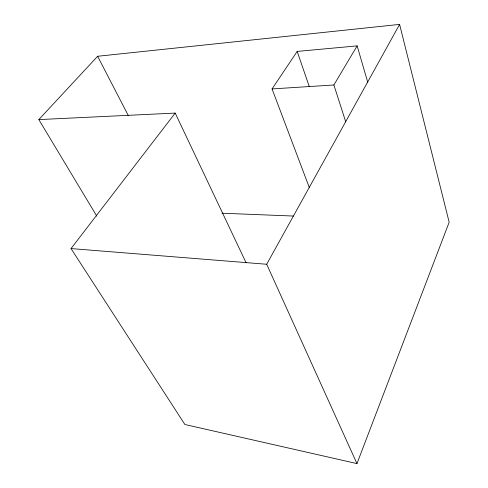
<?xml version="1.0" encoding="UTF-8"?>
<svg xmlns="http://www.w3.org/2000/svg" width="488" height="488" viewBox="0 0 488 488"><rect width="100%" height="100%" fill="white"/><g stroke="black" fill="none" stroke-linecap="round" stroke-linejoin="round"><path stroke-width="0.73" d="M246.117 262.812L175.192 113.088L71.022 248.575L184.891 424.505L356.966 463.6L449.173 222.223L399.593 24.4L97.63 56.273L38.826 119.597L96.819 216.16M356.966 463.6L266.692 264.258L399.593 24.4M345.76 121.878L333.877 84.985L357.143 45.878L297.18 51.423L272.054 88.926L309.227 187.307M272.054 88.926L333.877 84.985M38.826 119.597L175.192 113.088M221.985 213.219L293.41 216.05M71.022 248.575L266.692 264.258M97.63 56.273L128.35 115.65M297.18 51.423L309.337 86.754M357.143 45.878L367.793 82.417"/></g></svg>
